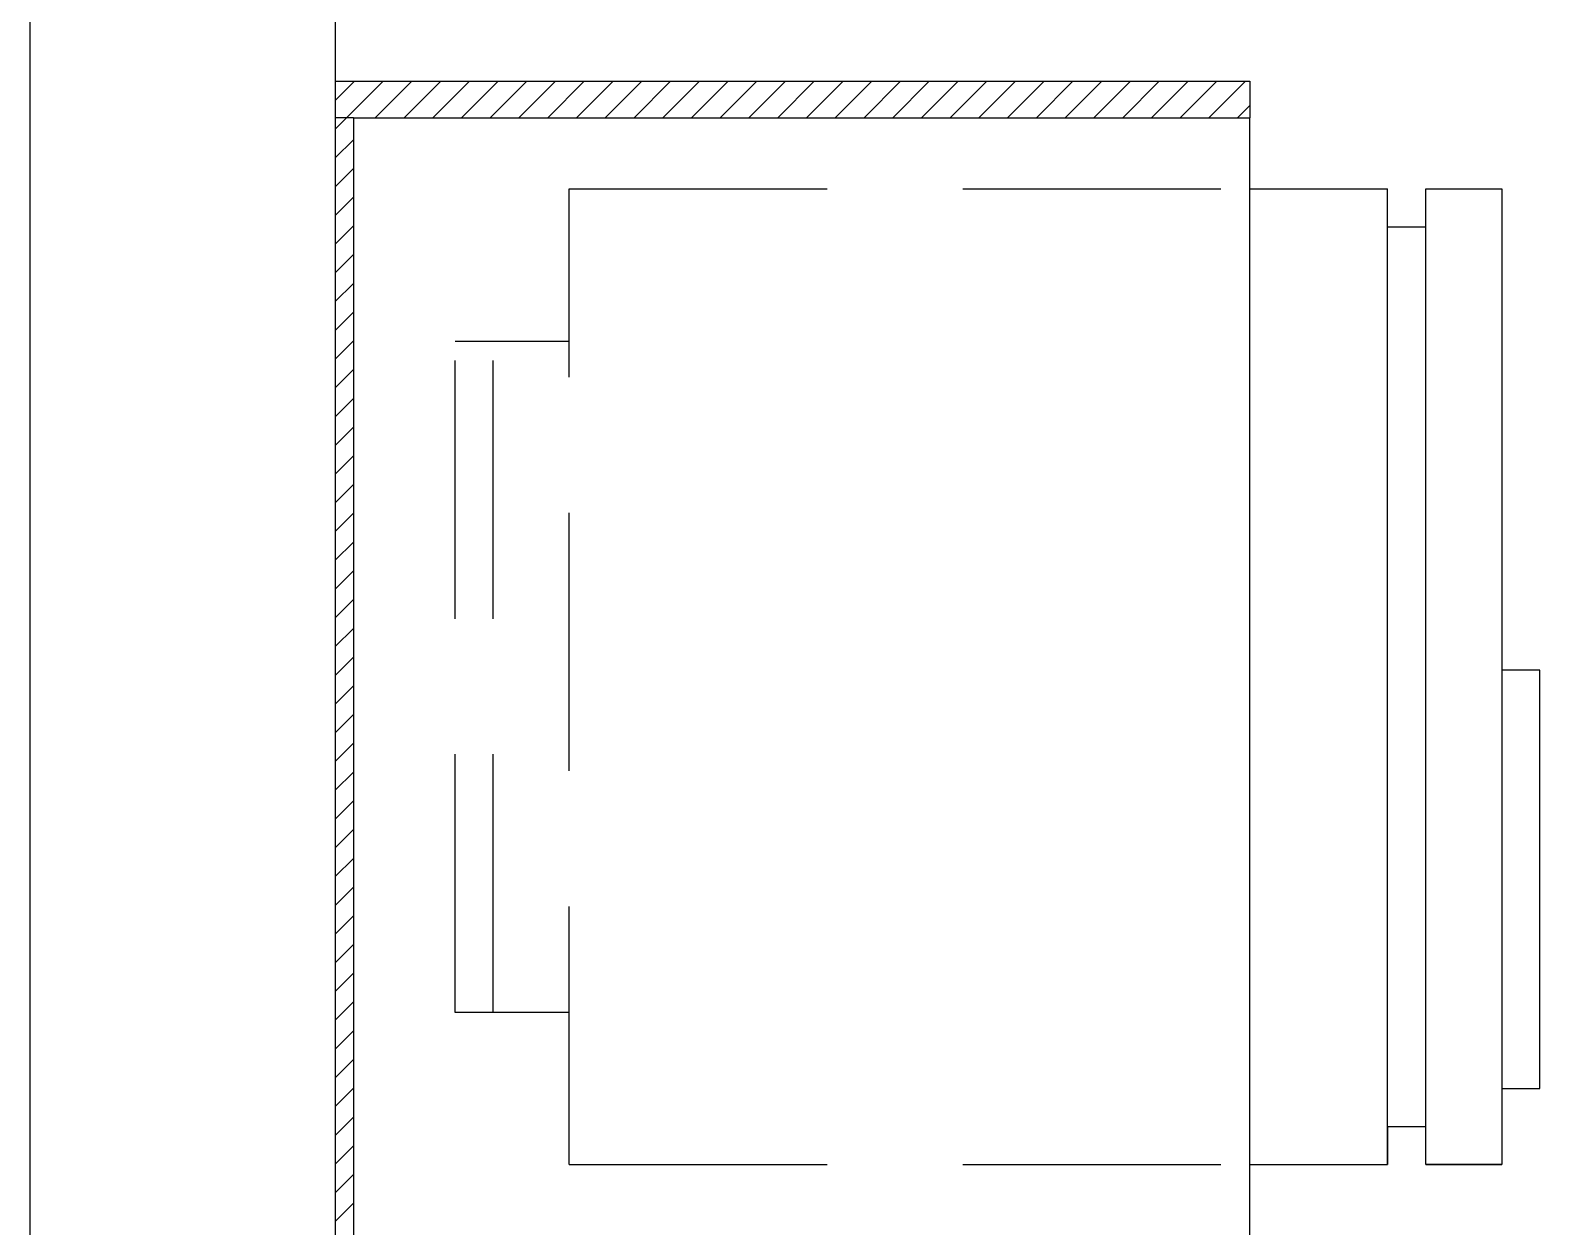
# Model space of a CAD drawing. Header units: millimetres. Extents: x 1573 to 2177, y 1587 to 1932.
# Drawn here: x 1900.545 to 1901.659, y 1912.31 to 1913.193 of the extents above; entities that cross this region are included whole.
import ezdxf

# ---------------------------------------------------------------- set-up
doc = ezdxf.new("R2010")
doc.units = ezdxf.units.MM
doc.header["$LTSCALE"] = 0.03
doc.linetypes.add('HIDDEN', pattern=[9.525, 6.35, -3.175])
doc.layers.add('-HIDRO', color=8, linetype='Continuous')

msp = doc.modelspace()

# ---------------------------------------------------------------- linework, layer by layer
at = {"layer": '-HIDRO'}
for p, q in [((1900.5454, 1908.8053), (1900.5454, 1913.2753)), ((1900.7704, 1913.2753), (1900.7704, 1911.1303)), ((1900.7704, 1913.1553), (1901.4454, 1913.1553)), ((1900.7704, 1913.1411), (1900.7846, 1913.1553)), ((1900.7704, 1913.1199), (1900.8058, 1913.1553)), ((1900.8, 1913.1283), (1900.827, 1913.1553)), ((1900.8213, 1913.1283), (1900.8483, 1913.1553)), ((1900.8425, 1913.1283), (1900.8695, 1913.1553)), ((1900.8637, 1913.1283), (1900.8907, 1913.1553)), ((1900.8849, 1913.1283), (1900.9119, 1913.1553)), ((1900.9061, 1913.1283), (1900.9331, 1913.1553)), ((1900.9273, 1913.1283), (1900.9543, 1913.1553)), ((1900.9485, 1913.1283), (1900.9755, 1913.1553)), ((1900.9697, 1913.1283), (1900.9967, 1913.1553)), ((1900.991, 1913.1283), (1901.018, 1913.1553)), ((1901.0122, 1913.1283), (1901.0392, 1913.1553)), ((1901.0334, 1913.1283), (1901.0604, 1913.1553)), ((1901.0546, 1913.1283), (1901.0816, 1913.1553)), ((1901.0758, 1913.1283), (1901.1028, 1913.1553)), ((1901.097, 1913.1283), (1901.124, 1913.1553)), ((1901.1182, 1913.1283), (1901.1452, 1913.1553)), ((1901.1394, 1913.1283), (1901.1664, 1913.1553)), ((1901.1607, 1913.1283), (1901.1877, 1913.1553)), ((1901.1819, 1913.1283), (1901.2089, 1913.1553)), ((1901.2031, 1913.1283), (1901.2301, 1913.1553)), ((1901.2243, 1913.1283), (1901.2513, 1913.1553)), ((1901.2455, 1913.1283), (1901.2725, 1913.1553)), ((1901.2667, 1913.1283), (1901.2937, 1913.1553)), ((1901.2879, 1913.1283), (1901.3149, 1913.1553)), ((1901.3092, 1913.1283), (1901.3362, 1913.1553)), ((1901.3304, 1913.1283), (1901.3574, 1913.1553)), ((1901.3516, 1913.1283), (1901.3786, 1913.1553)), ((1901.3728, 1913.1283), (1901.3998, 1913.1553)), ((1901.394, 1913.1283), (1901.421, 1913.1553)), ((1901.4152, 1913.1283), (1901.4422, 1913.1553)), ((1901.4454, 1913.1553), (1901.4454, 1913.1283)), ((1901.4364, 1913.1283), (1901.4454, 1913.1373)), ((1900.7839, 1913.1283), (1900.7704, 1913.1283)), ((1900.7839, 1913.1283), (1901.4454, 1913.1283)), ((1900.7839, 1913.1283), (1900.7839, 1912.3033)), ((1901.4454, 1912.3033), (1901.4454, 1913.1283)), ((1900.7704, 1913.0986), (1900.7839, 1913.1121)), ((1900.7704, 1913.0774), (1900.7839, 1913.0909)), ((1901.4454, 1913.0758), (1901.5471, 1913.0758)), ((1901.5471, 1912.3558), (1901.5471, 1913.0758)), ((1901.5752, 1913.0758), (1901.6313, 1913.0758)), ((1901.5752, 1912.3558), (1901.5752, 1913.0758)), ((1901.6313, 1913.0758), (1901.6313, 1912.3558)), ((1900.7704, 1913.0562), (1900.7839, 1913.0697)), ((1900.7704, 1913.035), (1900.7839, 1913.0485)), ((1901.5471, 1913.0477), (1901.5752, 1913.0477)), ((1900.7704, 1913.0138), (1900.7839, 1913.0273)), ((1900.7704, 1912.9926), (1900.7839, 1913.0061)), ((1900.7704, 1912.9714), (1900.7839, 1912.9849)), ((1900.7704, 1912.9502), (1900.7839, 1912.9637)), ((1900.7704, 1912.9289), (1900.7839, 1912.9424)), ((1900.7704, 1912.9077), (1900.7839, 1912.9212)), ((1900.7704, 1912.8865), (1900.7839, 1912.9)), ((1900.7704, 1912.8653), (1900.7839, 1912.8788)), ((1900.7704, 1912.8441), (1900.7839, 1912.8576)), ((1900.7704, 1912.8229), (1900.7839, 1912.8364)), ((1900.7704, 1912.8017), (1900.7839, 1912.8152)), ((1900.7704, 1912.7804), (1900.7839, 1912.7939)), ((1900.7704, 1912.7592), (1900.7839, 1912.7727)), ((1900.7704, 1912.738), (1900.7839, 1912.7515)), ((1900.7704, 1912.7168), (1900.7839, 1912.7303)), ((1901.6594, 1912.7207), (1901.6313, 1912.7207)), ((1901.6594, 1912.412), (1901.6594, 1912.7207)), ((1900.7704, 1912.6956), (1900.7839, 1912.7091)), ((1900.7704, 1912.6744), (1900.7839, 1912.6879)), ((1900.7704, 1912.6532), (1900.7839, 1912.6667)), ((1900.7704, 1912.632), (1900.7839, 1912.6455)), ((1900.7704, 1912.6107), (1900.7839, 1912.6242)), ((1900.7704, 1912.5895), (1900.7839, 1912.603)), ((1900.7704, 1912.5683), (1900.7839, 1912.5818)), ((1900.7704, 1912.5471), (1900.7839, 1912.5606)), ((1900.7704, 1912.5259), (1900.7839, 1912.5394)), ((1900.7704, 1912.5047), (1900.7839, 1912.5182)), ((1900.7704, 1912.4835), (1900.7839, 1912.497)), ((1900.7704, 1912.4623), (1900.7839, 1912.4758)), ((1900.7704, 1912.441), (1900.7839, 1912.4545)), ((1900.7704, 1912.4198), (1900.7839, 1912.4333)), ((1900.7704, 1912.3986), (1900.7839, 1912.4121)), ((1901.6313, 1912.412), (1901.6594, 1912.412)), ((1900.7704, 1912.3774), (1900.7839, 1912.3909)), ((1901.5471, 1912.3839), (1901.5752, 1912.3839)), ((1901.5471, 1912.3839), (1901.5471, 1912.3558)), ((1900.7704, 1912.3562), (1900.7839, 1912.3697)), ((1901.4454, 1912.3558), (1901.5471, 1912.3558)), ((1901.5752, 1912.3558), (1901.6313, 1912.3558)), ((1901.6313, 1912.3558), (1901.5752, 1912.3558)), ((1900.7704, 1912.335), (1900.7839, 1912.3485)), ((1900.7704, 1912.3138), (1900.7839, 1912.3273))]:
    msp.add_line(p, q, dxfattribs=at)
at = {"layer": '-HIDRO', "linetype": 'HIDDEN'}
for p, q in [((1900.9431, 1912.3558), (1900.9431, 1913.0758)), ((1900.9431, 1913.0758), (1901.4454, 1913.0758)), ((1900.8589, 1912.9635), (1900.9431, 1912.9635)), ((1900.8589, 1912.4681), (1900.8589, 1912.9635)), ((1900.887, 1912.4681), (1900.887, 1912.9635)), ((1900.9431, 1912.4681), (1900.8589, 1912.4681)), ((1900.9431, 1912.3558), (1901.4454, 1912.3558))]:
    msp.add_line(p, q, dxfattribs=at)

doc.saveas('drawing.dxf')
